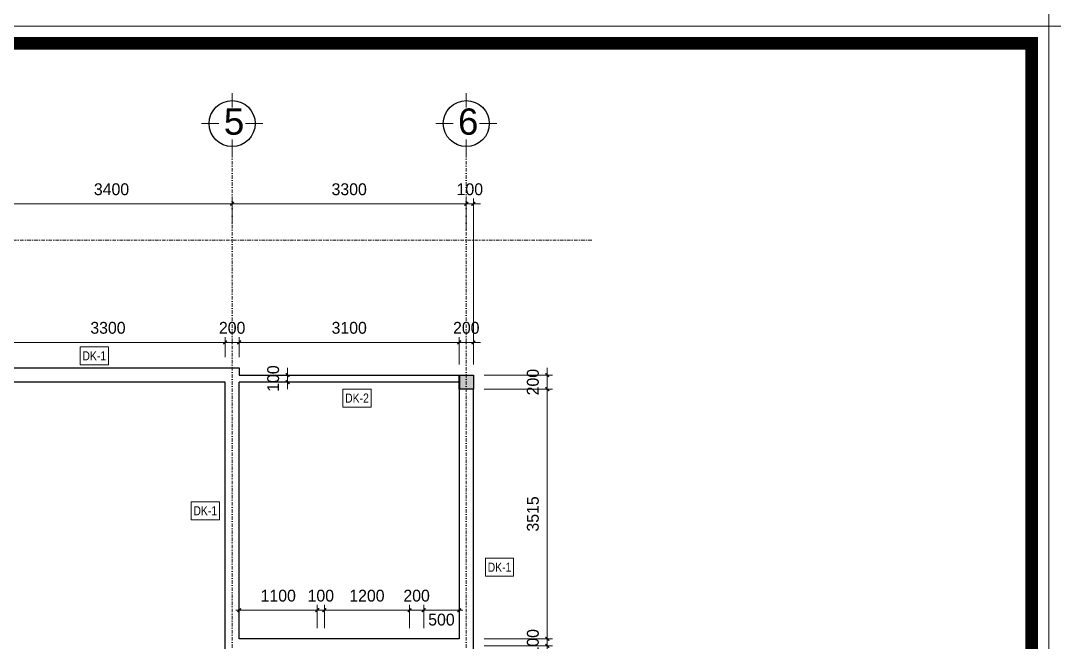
# Model space of a CAD drawing. Header units: millimetres. Extents: x 615730 to 2792744, y 139412 to 597571.
# Drawn here: x 1104266 to 1118834, y 246754 to 255511 of the extents above; entities that cross this region are included whole.
import ezdxf
from ezdxf.enums import TextEntityAlignment as Align

# ---------------------------------------------------------------- set-up
doc = ezdxf.new("R2010")
doc.units = ezdxf.units.MM
doc.header["$MEASUREMENT"] = 0
doc.header["$PDMODE"] = 34
doc.linetypes.add('DASHDOT', pattern=[1, 0.5, -0.25, 0, -0.25])
doc.layers.get('0').update_dxf_attribs({"lineweight": 5})
for name, color, linetype, lineweight in [('0.1(9)', 9, 'Continuous', 13), ('KT', 148, 'Continuous', 18), ('NETMANH', 155, 'Continuous', 13), ('NETNGOAITUONG', 1, 'Continuous', 40), ('None', 7, 'Continuous', 15), ('thay', 7, 'Continuous', 15), ('TIM TRUC', 149, 'DASHDOT', 9), ('VLIEU', 250, 'Continuous', 9)]:
    doc.layers.add(name, color=color, linetype=linetype, lineweight=lineweight)
for name, color, linetype in [('H', 252, 'Continuous'), ('L', 3, 'Continuous'), ('NET MANH', 252, 'Continuous'), ('netthay', 3, 'Continuous'), ('TEXT', 2, 'Continuous')]:
    doc.layers.add(name, color=color, linetype=linetype)
doc.styles.add('H280', font='', dxfattribs={"height": 200})
doc.styles.add('KT OZON', font='', dxfattribs={"height": 200})
doc.styles.add('STYLE1', font='')
doc.styles.add('VNI-AVO', font='vni-roms.shx')
doc.styles.get('H280').set_extended_font_data('VNI-Avo')
doc.styles.get('KT OZON').set_extended_font_data('VNI-Helve')
doc.styles.get('STYLE1').set_extended_font_data('VNI-Helve-Condense')
doc.dimstyles.new('1-50b', dxfattribs={"dimtxt": 167, "dimasz": 50, "dimexe": 75, "dimexo": 150, "dimgap": 120, "dimtad": 1, "dimdec": 0, "dimzin": 12, "dimtxsty": 'VNI-AVO', "dimblk": ']', "dimcen": 0, "dimdle": 50, "dimclrd": 252, "dimclre": 252, "dimclrt": 2, "dimadec": 0, "dimazin": 0, "dimtfac": 1, "dimtdec": 0, "dimtix": 1, "dimtmove": 2, "dimatfit": 0, "dimldrblk": 'OPEN90', "dimfxl": 1, "dimlwd": -1, "dimlwe": -1, "dimarcsym": 0})

# ---------------------------------------------------------------- blocks, each defined once
blk = doc.blocks.new('TRUC 1')
at = {"ltscale": 50}
blk.add_circle((0, -9525), 8572, dxfattribs=at)
at = {"layer": '0.1(9)', "ltscale": 50}
for p, q in [((0, -3572), (0, 1782)), ((-4942, -9525), (-11427, -9525)), ((4942, -9525), (11427, -9525)), ((0, -15478), (0, -20832))]:
    blk.add_line(p, q, dxfattribs=at)
at = {"layer": 'TEXT', "ltscale": 50, "style": 'H280'}
blk.add_attdef('1', text='', height=10478, dxfattribs=at).set_placement((-214, -4892), align=Align.CENTER)
blk = doc.blocks.new(']')
for p, q in [((1, 0), (-1, 0)), ((0, 1), (0, -1))]:
    blk.add_line(p, q)
at = {"color": 9, "const_width": 0.4}
blk.add_lwpolyline([(-0.51, -0.51), (0.51, 0.51)], dxfattribs=at)
blk = doc.blocks.new('*D1007')
at = {"layer": 'DEFPOINTS', "color": 0, "ltscale": 10, "transparency": 16777216}
for p in [(1107146, 250979), (1103847, 250619), (1107146, 250619)]:
    blk.add_point(p, dxfattribs=at)
at = {"layer": 'KT', "color": 252, "ltscale": 10, "transparency": 16777216}
for p, q in [((1103847, 250769), (1103847, 251054)), ((1107146, 250769), (1107146, 251054)), ((1103897, 250979), (1107096, 250979))]:
    blk.add_line(p, q, dxfattribs=at)
at = {"layer": 'KT', "color": 252, "ltscale": 10, "transparency": 16777216, "xscale": 50, "yscale": 50, "zscale": 50, "rotation": 180}
blk.add_blockref(']', (1103847, 250979), dxfattribs=at)
at = {"layer": 'KT', "color": 252, "ltscale": 10, "transparency": 16777216, "xscale": 50, "yscale": 50, "zscale": 50}
blk.add_blockref(']', (1107146, 250979), dxfattribs=at)
at = {"layer": 'KT', "color": 2, "ltscale": 10, "transparency": 16777216, "insert": (1105496, 251183), "char_height": 167, "attachment_point": 5, "style": 'VNI-AVO'}
blk.add_mtext('3300', dxfattribs=at)
blk = doc.blocks.new('_Open90')
at = {"color": 0, "linetype": 'ByBlock', "lineweight": -2}
for p, q in [((0, 0), (-1, 0)), ((-0.5, 0.5), (0, 0)), ((0, 0), (-0.5, -0.5))]:
    blk.add_line(p, q, dxfattribs=at)
blk = doc.blocks.new('*D1008')
at = {"layer": 'DEFPOINTS', "color": 0, "ltscale": 10, "transparency": 16777216}
for p in [(1107346, 250979), (1107146, 250619), (1107346, 250619)]:
    blk.add_point(p, dxfattribs=at)
at = {"layer": 'KT', "color": 252, "ltscale": 10, "transparency": 16777216}
for p, q in [((1107146, 250769), (1107146, 251054)), ((1107346, 250769), (1107346, 251054)), ((1107096, 250979), (1107046, 250979)), ((1107146, 250979), (1107346, 250979)), ((1107396, 250979), (1107446, 250979))]:
    blk.add_line(p, q, dxfattribs=at)
at = {"layer": 'KT', "color": 252, "ltscale": 10, "transparency": 16777216, "xscale": 50, "yscale": 50, "zscale": 50}
blk.add_blockref(']', (1107146, 250979), dxfattribs=at)
at = {"layer": 'KT', "color": 252, "ltscale": 10, "transparency": 16777216, "xscale": 50, "yscale": 50, "zscale": 50, "rotation": 180}
blk.add_blockref(']', (1107346, 250979), dxfattribs=at)
at = {"layer": 'KT', "color": 2, "ltscale": 10, "transparency": 16777216, "insert": (1107246, 251183), "char_height": 167, "attachment_point": 5, "style": 'VNI-AVO'}
blk.add_mtext('200', dxfattribs=at)
blk = doc.blocks.new('*D1009')
at = {"layer": 'DEFPOINTS', "color": 0, "ltscale": 10, "transparency": 16777216}
for p in [(1110446, 250979), (1107346, 250619), (1110446, 250519, 13)]:
    blk.add_point(p, dxfattribs=at)
at = {"layer": 'KT', "color": 252, "ltscale": 10, "transparency": 16777216}
for p, q in [((1107346, 250769), (1107346, 251054)), ((1110446, 250669), (1110446, 251054)), ((1107396, 250979), (1110396, 250979))]:
    blk.add_line(p, q, dxfattribs=at)
at = {"layer": 'KT', "color": 252, "ltscale": 10, "transparency": 16777216, "xscale": 50, "yscale": 50, "zscale": 50, "rotation": 180}
blk.add_blockref(']', (1107346, 250979), dxfattribs=at)
at = {"layer": 'KT', "color": 252, "ltscale": 10, "transparency": 16777216, "xscale": 50, "yscale": 50, "zscale": 50}
blk.add_blockref(']', (1110446, 250979), dxfattribs=at)
at = {"layer": 'KT', "color": 2, "ltscale": 10, "transparency": 16777216, "insert": (1108896, 251183), "char_height": 167, "attachment_point": 5, "style": 'VNI-AVO'}
blk.add_mtext('3100', dxfattribs=at)
blk = doc.blocks.new('*D1010')
at = {"layer": 'DEFPOINTS', "color": 0, "ltscale": 10, "transparency": 16777216}
for p in [(1110646, 250979), (1110446, 250519, 13), (1110646, 250519, 13)]:
    blk.add_point(p, dxfattribs=at)
at = {"layer": 'KT', "color": 252, "ltscale": 10, "transparency": 16777216}
for p, q in [((1110446, 250669), (1110446, 251054)), ((1110646, 250669), (1110646, 251054)), ((1110396, 250979), (1110346, 250979)), ((1110446, 250979), (1110646, 250979)), ((1110696, 250979), (1110746, 250979))]:
    blk.add_line(p, q, dxfattribs=at)
at = {"layer": 'KT', "color": 252, "ltscale": 10, "transparency": 16777216, "xscale": 50, "yscale": 50, "zscale": 50}
blk.add_blockref(']', (1110446, 250979), dxfattribs=at)
at = {"layer": 'KT', "color": 252, "ltscale": 10, "transparency": 16777216, "xscale": 50, "yscale": 50, "zscale": 50, "rotation": 180}
blk.add_blockref(']', (1110646, 250979), dxfattribs=at)
at = {"layer": 'KT', "color": 2, "ltscale": 10, "transparency": 16777216, "insert": (1110546, 251183), "char_height": 167, "attachment_point": 5, "style": 'VNI-AVO'}
blk.add_mtext('200', dxfattribs=at)
blk = doc.blocks.new('*D1017')
at = {"layer": 'DEFPOINTS', "color": 0, "ltscale": 10, "transparency": 16777216}
for p in [(1107246, 252931), (1103847, 252519), (1107246, 252519)]:
    blk.add_point(p, dxfattribs=at)
at = {"layer": 'KT', "color": 252, "ltscale": 10, "transparency": 16777216}
for p, q in [((1103847, 252669), (1103847, 253006)), ((1103897, 252931), (1107196, 252931)), ((1107246, 252669), (1107246, 253006))]:
    blk.add_line(p, q, dxfattribs=at)
at = {"layer": 'KT', "color": 252, "ltscale": 10, "transparency": 16777216, "xscale": 50, "yscale": 50, "zscale": 50, "rotation": 180}
blk.add_blockref(']', (1103847, 252931), dxfattribs=at)
at = {"layer": 'KT', "color": 252, "ltscale": 10, "transparency": 16777216, "xscale": 50, "yscale": 50, "zscale": 50}
blk.add_blockref(']', (1107246, 252931), dxfattribs=at)
at = {"layer": 'KT', "color": 2, "ltscale": 10, "transparency": 16777216, "insert": (1105546, 253135), "char_height": 167, "attachment_point": 5, "style": 'VNI-AVO'}
blk.add_mtext('3400', dxfattribs=at)
blk = doc.blocks.new('*D1018')
at = {"layer": 'DEFPOINTS', "color": 0, "ltscale": 10, "transparency": 16777216}
for p in [(1110546, 252931), (1107246, 252519), (1110546, 252419, -1)]:
    blk.add_point(p, dxfattribs=at)
at = {"layer": 'KT', "color": 252, "ltscale": 10, "transparency": 16777216}
for p, q in [((1107246, 252669), (1107246, 253006)), ((1107296, 252931), (1110496, 252931)), ((1110546, 252569), (1110546, 253006))]:
    blk.add_line(p, q, dxfattribs=at)
at = {"layer": 'KT', "color": 252, "ltscale": 10, "transparency": 16777216, "xscale": 50, "yscale": 50, "zscale": 50, "rotation": 180}
blk.add_blockref(']', (1107246, 252931), dxfattribs=at)
at = {"layer": 'KT', "color": 252, "ltscale": 10, "transparency": 16777216, "xscale": 50, "yscale": 50, "zscale": 50}
blk.add_blockref(']', (1110546, 252931), dxfattribs=at)
at = {"layer": 'KT', "color": 2, "ltscale": 10, "transparency": 16777216, "insert": (1108896, 253135), "char_height": 167, "attachment_point": 5, "style": 'VNI-AVO'}
blk.add_mtext('3300', dxfattribs=at)
blk = doc.blocks.new('*D1019')
at = {"layer": 'DEFPOINTS', "color": 0, "ltscale": 10, "transparency": 16777216}
for p in [(1110646, 252931), (1110546, 252419, -1), (1110646, 250792)]:
    blk.add_point(p, dxfattribs=at)
at = {"layer": 'KT', "color": 252, "ltscale": 10, "transparency": 16777216}
for p, q in [((1110496, 252931), (1110446, 252931)), ((1110546, 252569), (1110546, 253006)), ((1110546, 252931), (1110646, 252931)), ((1110646, 250942), (1110646, 253006)), ((1110696, 252931), (1110746, 252931))]:
    blk.add_line(p, q, dxfattribs=at)
at = {"layer": 'KT', "color": 252, "ltscale": 10, "transparency": 16777216, "xscale": 50, "yscale": 50, "zscale": 50}
blk.add_blockref(']', (1110546, 252931), dxfattribs=at)
at = {"layer": 'KT', "color": 252, "ltscale": 10, "transparency": 16777216, "xscale": 50, "yscale": 50, "zscale": 50, "rotation": 180}
blk.add_blockref(']', (1110646, 252931), dxfattribs=at)
at = {"layer": 'KT', "color": 2, "ltscale": 10, "transparency": 16777216, "insert": (1110596, 253135), "char_height": 167, "attachment_point": 5, "style": 'VNI-AVO'}
blk.add_mtext('100', dxfattribs=at)
blk = doc.blocks.new('*D1062')
at = {"layer": 'DEFPOINTS', "color": 0, "ltscale": 10, "transparency": 16777216}
for p in [(1110646, 246804), (1111688, 246804), (1110646, 246704)]:
    blk.add_point(p, dxfattribs=at)
at = {"layer": 'KT', "color": 252, "ltscale": 10, "transparency": 16777216}
for p, q in [((1110796, 246804), (1111763, 246804)), ((1111688, 246854), (1111688, 246904)), ((1111688, 246704), (1111688, 246804)), ((1110796, 246704), (1111763, 246704)), ((1111688, 246654), (1111688, 246604))]:
    blk.add_line(p, q, dxfattribs=at)
at = {"layer": 'KT', "color": 252, "ltscale": 10, "transparency": 16777216, "xscale": 50, "yscale": 50, "zscale": 50}
for p, rotation in [((1111688, 246804), 270), ((1111688, 246704), 90)]:
    blk.add_blockref(']', p, dxfattribs=dict(at, rotation=rotation))
at = {"layer": 'KT', "color": 2, "ltscale": 10, "transparency": 16777216, "insert": (1111485, 246754), "char_height": 167, "attachment_point": 5, "rotation": 90, "style": 'VNI-AVO'}
blk.add_mtext('100', dxfattribs=at)
blk = doc.blocks.new('*D1063')
at = {"layer": 'DEFPOINTS', "color": 0, "ltscale": 10, "transparency": 16777216}
for p in [(1110646, 250319, 13), (1111688, 250319), (1110646, 246804)]:
    blk.add_point(p, dxfattribs=at)
at = {"layer": 'KT', "color": 252, "ltscale": 10, "transparency": 16777216}
for p, q in [((1110796, 250319), (1111763, 250319)), ((1111688, 246854), (1111688, 250269)), ((1110796, 246804), (1111763, 246804))]:
    blk.add_line(p, q, dxfattribs=at)
at = {"layer": 'KT', "color": 252, "ltscale": 10, "transparency": 16777216, "xscale": 50, "yscale": 50, "zscale": 50}
for p, rotation in [((1111688, 250319), 90), ((1111688, 246804), 270)]:
    blk.add_blockref(']', p, dxfattribs=dict(at, rotation=rotation))
at = {"layer": 'KT', "color": 2, "ltscale": 10, "transparency": 16777216, "insert": (1111485, 248562), "char_height": 167, "attachment_point": 5, "rotation": 90, "style": 'VNI-AVO'}
blk.add_mtext('3515', dxfattribs=at)
blk = doc.blocks.new('*D1064')
at = {"layer": 'DEFPOINTS', "color": 0, "ltscale": 10, "transparency": 16777216}
for p in [(1110646, 250519), (1111688, 250519), (1110646, 250319)]:
    blk.add_point(p, dxfattribs=at)
at = {"layer": 'KT', "color": 252, "ltscale": 10, "transparency": 16777216}
for p, q in [((1111688, 250569), (1111688, 250619)), ((1110796, 250519), (1111763, 250519)), ((1111688, 250319), (1111688, 250519)), ((1110796, 250319), (1111763, 250319)), ((1111688, 250269), (1111688, 250219))]:
    blk.add_line(p, q, dxfattribs=at)
at = {"layer": 'KT', "color": 252, "ltscale": 10, "transparency": 16777216, "xscale": 50, "yscale": 50, "zscale": 50}
for p, rotation in [((1111688, 250519), 270), ((1111688, 250319), 90)]:
    blk.add_blockref(']', p, dxfattribs=dict(at, rotation=rotation))
at = {"layer": 'KT', "color": 2, "ltscale": 10, "transparency": 16777216, "insert": (1111485, 250419), "char_height": 167, "attachment_point": 5, "rotation": 90, "style": 'VNI-AVO'}
blk.add_mtext('200', dxfattribs=at)
blk = doc.blocks.new('*D1065')
at = {"layer": 'DEFPOINTS', "color": 0, "ltscale": 10, "transparency": 16777216}
for p in [(1109946, 247206), (1109946, 246804), (1110446, 246804, 280)]:
    blk.add_point(p, dxfattribs=at)
at = {"layer": 'KT', "color": 252, "ltscale": 10, "transparency": 16777216}
for p, q in [((1109946, 246954), (1109946, 247281)), ((1110446, 246954), (1110446, 247281)), ((1110396, 247206), (1109996, 247206))]:
    blk.add_line(p, q, dxfattribs=at)
at = {"layer": 'KT', "color": 252, "ltscale": 10, "transparency": 16777216, "xscale": 50, "yscale": 50, "zscale": 50, "rotation": 180}
blk.add_blockref(']', (1109946, 247206), dxfattribs=at)
at = {"layer": 'KT', "color": 252, "ltscale": 10, "transparency": 16777216, "xscale": 50, "yscale": 50, "zscale": 50}
blk.add_blockref(']', (1110446, 247206), dxfattribs=at)
at = {"layer": 'KT', "color": 2, "ltscale": 10, "transparency": 16777216, "insert": (1110196, 247073), "char_height": 167, "attachment_point": 5, "style": 'VNI-AVO'}
blk.add_mtext('500', dxfattribs=at)
blk = doc.blocks.new('*D1066')
at = {"layer": 'DEFPOINTS', "color": 0, "ltscale": 10, "transparency": 16777216}
for p in [(1109746, 247206), (1109746, 246804), (1109946, 246804)]:
    blk.add_point(p, dxfattribs=at)
at = {"layer": 'KT', "color": 252, "ltscale": 10, "transparency": 16777216}
for p, q in [((1109746, 246954), (1109746, 247281)), ((1109946, 246954), (1109946, 247281)), ((1109696, 247206), (1109646, 247206)), ((1109946, 247206), (1109746, 247206)), ((1109996, 247206), (1110046, 247206))]:
    blk.add_line(p, q, dxfattribs=at)
at = {"layer": 'KT', "color": 252, "ltscale": 10, "transparency": 16777216, "xscale": 50, "yscale": 50, "zscale": 50}
blk.add_blockref(']', (1109746, 247206), dxfattribs=at)
at = {"layer": 'KT', "color": 252, "ltscale": 10, "transparency": 16777216, "xscale": 50, "yscale": 50, "zscale": 50, "rotation": 180}
blk.add_blockref(']', (1109946, 247206), dxfattribs=at)
at = {"layer": 'KT', "color": 2, "ltscale": 10, "transparency": 16777216, "insert": (1109846, 247410), "char_height": 167, "attachment_point": 5, "style": 'VNI-AVO'}
blk.add_mtext('200', dxfattribs=at)
blk = doc.blocks.new('*D1067')
at = {"layer": 'DEFPOINTS', "color": 0, "ltscale": 10, "transparency": 16777216}
for p in [(1108546, 247206), (1108546, 246804, 280), (1109746, 246804)]:
    blk.add_point(p, dxfattribs=at)
at = {"layer": 'KT', "color": 252, "ltscale": 10, "transparency": 16777216}
for p, q in [((1108546, 246954), (1108546, 247281)), ((1109746, 246954), (1109746, 247281)), ((1109696, 247206), (1108596, 247206))]:
    blk.add_line(p, q, dxfattribs=at)
at = {"layer": 'KT', "color": 252, "ltscale": 10, "transparency": 16777216, "xscale": 50, "yscale": 50, "zscale": 50, "rotation": 180}
blk.add_blockref(']', (1108546, 247206), dxfattribs=at)
at = {"layer": 'KT', "color": 252, "ltscale": 10, "transparency": 16777216, "xscale": 50, "yscale": 50, "zscale": 50}
blk.add_blockref(']', (1109746, 247206), dxfattribs=at)
at = {"layer": 'KT', "color": 2, "ltscale": 10, "transparency": 16777216, "insert": (1109146, 247410), "char_height": 167, "attachment_point": 5, "style": 'VNI-AVO'}
blk.add_mtext('1200', dxfattribs=at)
blk = doc.blocks.new('*D1068')
at = {"layer": 'DEFPOINTS', "color": 0, "ltscale": 10, "transparency": 16777216}
for p in [(1108446, 247206), (1108446, 246804, 280), (1108546, 246804, 280)]:
    blk.add_point(p, dxfattribs=at)
at = {"layer": 'KT', "color": 252, "ltscale": 10, "transparency": 16777216}
for p, q in [((1108446, 246954), (1108446, 247281)), ((1108546, 246954), (1108546, 247281)), ((1108396, 247206), (1108346, 247206)), ((1108546, 247206), (1108446, 247206)), ((1108596, 247206), (1108646, 247206))]:
    blk.add_line(p, q, dxfattribs=at)
at = {"layer": 'KT', "color": 252, "ltscale": 10, "transparency": 16777216, "xscale": 50, "yscale": 50, "zscale": 50}
blk.add_blockref(']', (1108446, 247206), dxfattribs=at)
at = {"layer": 'KT', "color": 252, "ltscale": 10, "transparency": 16777216, "xscale": 50, "yscale": 50, "zscale": 50, "rotation": 180}
blk.add_blockref(']', (1108546, 247206), dxfattribs=at)
at = {"layer": 'KT', "color": 2, "ltscale": 10, "transparency": 16777216, "insert": (1108496, 247410), "char_height": 167, "attachment_point": 5, "style": 'VNI-AVO'}
blk.add_mtext('100', dxfattribs=at)
blk = doc.blocks.new('*D1069')
at = {"layer": 'DEFPOINTS', "color": 0, "ltscale": 10, "transparency": 16777216}
for p in [(1107346, 247206), (1107346, 246804, 280), (1108446, 246804, 280)]:
    blk.add_point(p, dxfattribs=at)
at = {"layer": 'KT', "color": 252, "ltscale": 10, "transparency": 16777216}
for p, q in [((1107346, 246954), (1107346, 247281)), ((1108446, 246954), (1108446, 247281)), ((1108396, 247206), (1107396, 247206))]:
    blk.add_line(p, q, dxfattribs=at)
at = {"layer": 'KT', "color": 252, "ltscale": 10, "transparency": 16777216, "xscale": 50, "yscale": 50, "zscale": 50, "rotation": 180}
blk.add_blockref(']', (1107346, 247206), dxfattribs=at)
at = {"layer": 'KT', "color": 252, "ltscale": 10, "transparency": 16777216, "xscale": 50, "yscale": 50, "zscale": 50}
blk.add_blockref(']', (1108446, 247206), dxfattribs=at)
at = {"layer": 'KT', "color": 2, "ltscale": 10, "transparency": 16777216, "insert": (1107896, 247410), "char_height": 167, "attachment_point": 5, "style": 'VNI-AVO'}
blk.add_mtext('1100', dxfattribs=at)
blk = doc.blocks.new('*D1093')
at = {"layer": 'DEFPOINTS', "color": 0, "ltscale": 10, "transparency": 16777216}
for p in [(1107346, 250519), (1107346, 250419), (1108028, 250419)]:
    blk.add_point(p, dxfattribs=at)
at = {"layer": 'KT', "color": 252, "ltscale": 10, "transparency": 16777216}
for p, q in [((1108028, 250569), (1108028, 250619)), ((1107496, 250519), (1108103, 250519)), ((1108028, 250519), (1108028, 250419)), ((1107496, 250419), (1108103, 250419)), ((1108028, 250369), (1108028, 250319))]:
    blk.add_line(p, q, dxfattribs=at)
at = {"layer": 'KT', "color": 252, "ltscale": 10, "transparency": 16777216, "xscale": 50, "yscale": 50, "zscale": 50}
for p, rotation in [((1108028, 250519), 270), ((1108028, 250419), 90)]:
    blk.add_blockref(']', p, dxfattribs=dict(at, rotation=rotation))
at = {"layer": 'KT', "color": 2, "ltscale": 10, "transparency": 16777216, "insert": (1107825, 250469), "char_height": 167, "attachment_point": 5, "rotation": 90, "style": 'VNI-AVO'}
blk.add_mtext('100', dxfattribs=at)
blk = doc.blocks.new('r')
at = {"layer": 'NET MANH', "elevation": -1}
blk.add_lwpolyline([(1000210, 263093), (1000410, 263093), (1000410, 262893), (1000210, 262893)], close=True, dxfattribs=at)
at = {"layer": 'NET MANH'}
blk.add_solid([(1000210, 262893, -1), (1000410, 262893, -1), (1000210, 263093, -1), (1000410, 263093, -1)], dxfattribs=at)
at = {"layer": 'NETNGOAITUONG'}
blk.add_line((1000210, 263093, -1), (1000210, 262893, -1), dxfattribs=at)

msp = doc.modelspace()

# ---------------------------------------------------------------- linework, layer by layer
at = {"layer": 'H', "const_width": 182.5, "elevation": -15.9}
msp.add_lwpolyline([(1082870.7, 230131.1), (1118514.5, 230131.1), (1118514.5, 255191.2), (1082870.7, 255191.2)], close=True, dxfattribs=at)
at = {"layer": 'L', "ltscale": 10}
for p, q in [((1103846.4, 250619.3), (1107346.4, 250619.3)), ((1107346.4, 250619.3), (1107346.4, 250519.3))]:
    msp.add_line(p, q, dxfattribs=at)
for points, elevation in [([(1107346.4, 250519.2), (1110446.4, 250519.2)], 12.6), ([(1110446.4, 250419.2), (1107346.4, 250419.3)], 12.6), ([(1110446.4, 250319.2), (1110446.4, 246803.8)], 280), ([(1110446.4, 246803.8), (1107346.4, 246803.8)], 280)]:
    msp.add_lwpolyline(points, dxfattribs=dict(at, elevation=elevation))
for points in [[(1107146.4, 250419.3), (1103846.4, 250419.3)], [(1107146.4, 247419.1), (1107146.4, 250419.3)], [(1107346.4, 246803.8), (1107346.4, 250419.3)], [(1110646.4, 245219.5), (1110646.4, 250319.2)], [(1107146.4, 246319.5), (1107146.4, 247419.1)]]:
    msp.add_lwpolyline(points, dxfattribs=at)
at = {"layer": 'NETMANH', "ltscale": 2}
for points in [[(1105105.2, 250916.7), (1105502.9, 250916.7), (1105502.9, 250662.9), (1105105.2, 250662.9)], [(1108807.8, 250321.2), (1109205.4, 250321.2), (1109205.4, 250067.3), (1108807.8, 250067.3)], [(1106669.1, 248734.9), (1107066.7, 248734.9), (1107066.7, 248481.1), (1106669.1, 248481.1)], [(1110816.3, 247938.8), (1111213.9, 247938.8), (1111213.9, 247685), (1110816.3, 247685)]]:
    msp.add_lwpolyline(points, close=True, dxfattribs=at)
at = {"layer": 'NETNGOAITUONG'}
msp.add_line((1110446.4, 250519.2, 12.6), (1110446.4, 250319.2, 12.6), dxfattribs=at)
at = {"layer": 'thay', "linetype": 'Continuous', "elevation": -15.9}
for points in [[(1082627.4, 255434.5), (1118757.8, 255434.5), (1118757.8, 280981.3), (1082627.4, 280981.3)], [(1082627.4, 229887.8), (1118757.8, 229887.8), (1118757.8, 255434.5), (1082627.4, 255434.5)], [(1118757.8, 229887.8), (1154888.2, 229887.8), (1154888.2, 255434.5), (1118757.8, 255434.5)]]:
    msp.add_lwpolyline(points, close=True, dxfattribs=at)
at = {"layer": 'TIM TRUC', "ltscale": 100}
for p, q in [((1107246.4, 253634), (1107246.4, 239122.7)), ((1110546.4, 253634), (1110546.4, 239122.7)), ((1112314.9, 252419.5, -0.6), (1087972, 252419.5, 0))]:
    msp.add_line(p, q, dxfattribs=at)

# ---------------------------------------------------------------- block references
at = {"layer": 'netthay', "lineweight": -2, "ltscale": 10}
ref = msp.add_blockref('TRUC 1', (1107246.4, 253701.3), dxfattribs=dict(at, xscale=0.03778148023411632, yscale=0.03778148023411632, zscale=0.03778148023411632, rotation=180))
ref.add_attrib('1', '5', dxfattribs={"layer": 'TEXT', "color": 3, "ltscale": 50, "height": 370.2, "style": 'KT OZON'}).set_placement((1107273.1, 253904.3), align=Align.CENTER)
ref = msp.add_blockref('TRUC 1', (1110546.4, 253701.3), dxfattribs=dict(at, xscale=0.03778148023411632, yscale=0.03778148023411632, zscale=0.03778148023411632, rotation=180))
ref.add_attrib('1', '6', dxfattribs={"layer": 'TEXT', "color": 3, "ltscale": 50, "height": 370.2, "style": 'KT OZON'}).set_placement((1110573.1, 253904.3), align=Align.CENTER)
at = {"layer": 'VLIEU'}
msp.add_blockref('r', (110236.9, -12574.1, 13.1), dxfattribs=at)

# ---------------------------------------------------------------- texts
at = {"layer": 'None', "ltscale": 2, "char_height": 127.91, "width": 2950.637, "attachment_point": 3, "style": 'STYLE1'}
for s, insert in [('DK-1', (1105470.2, 250853.3)), ('DK-2', (1109172.8, 250257.8)), ('DK-1', (1107034.1, 248671.5)), ('DK-1', (1111181.3, 247875.4))]:
    msp.add_mtext(s, dxfattribs=dict(at, insert=insert))

# ---------------------------------------------------------------- dimensions: what is measured, and where the dimension line sits
at = {"layer": 'KT', "ltscale": 10}
for base, p1, p2, picture, middle in [((1107246.4, 252931.1), (1103846.6, 252519.5), (1107246.4, 252519.5), '*D1017', (1105546.5, 253134.6)), ((1110546.4, 252931.1), (1107246.4, 252519.5), (1110546.4, 252419.5, -0.6), '*D1018', (1108896.4, 253134.6)), ((1110646.4, 252931.1), (1110546.4, 252419.5, -0.6), (1110646.4, 250792), '*D1019', (1110596.4, 253134.6)), ((1107146.4, 250979.1), (1103846.6, 250619.3), (1107146.4, 250619.3), '*D1007', (1105496.5, 251182.6)), ((1107346.4, 250979.1), (1107146.4, 250619.3), (1107346.4, 250619.3), '*D1008', (1107246.4, 251182.6)), ((1110446.4, 250979.1), (1107346.4, 250619.3), (1110446.4, 250519.2, 12.6), '*D1009', (1108896.4, 251182.6)), ((1110646.4, 250979.1), (1110446.4, 250519.2, 12.6), (1110646.4, 250519.2, 12.6), '*D1010', (1110546.4, 251182.6)), ((1107346.4, 247206.1), (1108446, 246803.8, 280), (1107346.4, 246803.8, 280), '*D1069', (1107896.2, 247409.6)), ((1108446, 247206.1), (1108546, 246803.8, 280), (1108446, 246803.8, 280), '*D1068', (1108496, 247409.6)), ((1108546, 247206.1), (1109746.2, 246803.8), (1108546, 246803.8, 280), '*D1067', (1109146.1, 247409.6)), ((1109746.2, 247206.1), (1109946.2, 246803.8), (1109746.2, 246803.8), '*D1066', (1109846.2, 247409.6))]:
    dim = msp.add_linear_dim(base=base, p1=p1, p2=p2, dimstyle='1-50b', dxfattribs=at)
    dim.commit()
    dim.dimension.update_dxf_attribs({"geometry": picture, "text_midpoint": middle})
for base, p1, p2, picture, middle in [((1108028.3, 250419.3, 12.6), (1107346.4, 250519.2, 12.6), (1107346.4, 250419.3, 12.6), '*D1093', (1107824.8, 250469.2, 12.6)), ((1111688.4, 250519.2, 12.6), (1110646.4, 250319.2, 12.6), (1110646.4, 250519.2, 12.6), '*D1064', (1111484.9, 250419.2, 12.6)), ((1111688.4, 250319.2), (1110646.4, 246803.8), (1110646.4, 250319.2, 12.6), '*D1063', (1111484.9, 248561.5)), ((1111688.4, 246803.8), (1110646.4, 246703.8), (1110646.4, 246803.8), '*D1062', (1111484.9, 246753.8))]:
    dim = msp.add_linear_dim(base=base, p1=p1, p2=p2, angle=90, dimstyle='1-50b', dxfattribs=at)
    dim.commit()
    dim.dimension.update_dxf_attribs({"geometry": picture, "text_midpoint": middle})
dim = msp.add_linear_dim(base=(1109946.2, 247206.1), p1=(1110446.4, 246803.8, 280), p2=(1109946.2, 246803.8), dimstyle='1-50b', dxfattribs=at)
dim.commit()
dim.dimension.update_dxf_attribs({"geometry": '*D1065', "text_midpoint": (1110196.3, 247072.8), "dimtype": 160})

doc.saveas('drawing.dxf')
